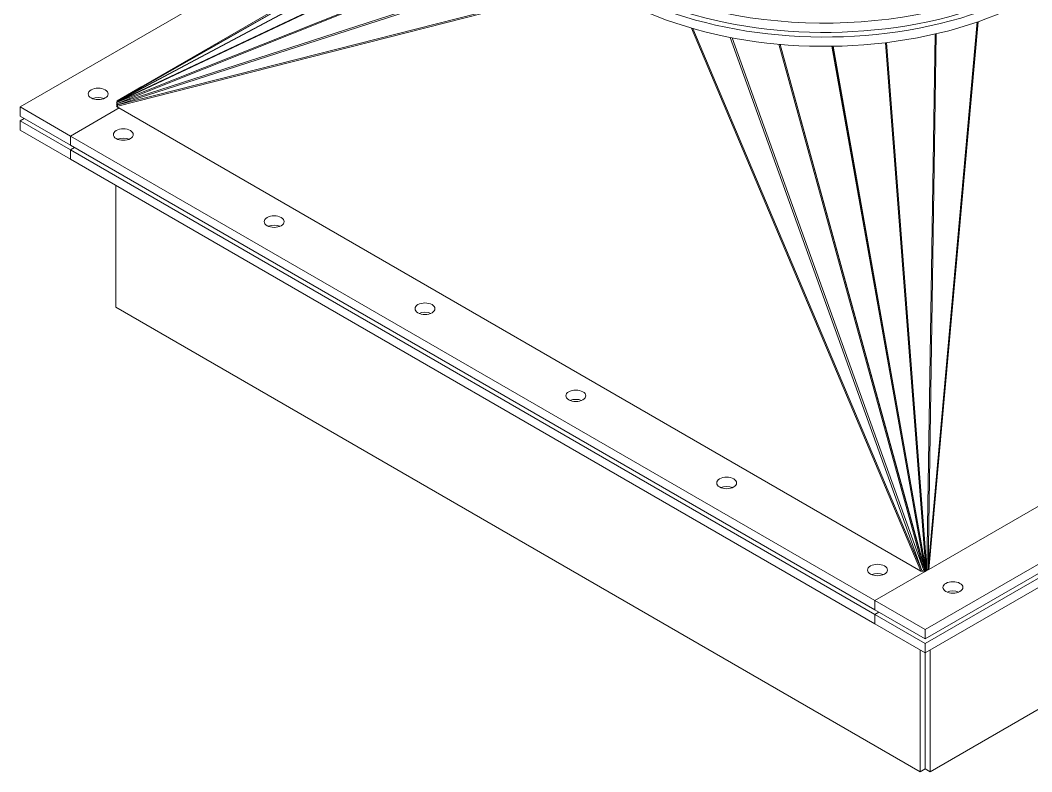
# Model space of a CAD drawing. Header units: inches. Extents: x -350577 to -266477, y -437959 to -377535.
# Drawn here: x -277316 to -276605, y -407340 to -406811 of the extents above; entities that cross this region are included whole.
import ezdxf

# ---------------------------------------------------------------- set-up
doc = ezdxf.new("R2010")
doc.units = ezdxf.units.IN
doc.header["$MEASUREMENT"] = 0
doc.layers.add('ORGINAL (itatec)', color=3, linetype='Continuous', lineweight=9)

msp = doc.modelspace()

# ---------------------------------------------------------------- linework, layer by layer
at = {"layer": 'ORGINAL (itatec)', "extrusion": (-5.55112e-17, 0.816497, 0.57735)}
for p, q in [((-277316.11, -406872.24), (-276952.81, -406662.49)), ((-276959.41, -406700.5), (-277248.01, -406868.01)), ((-276959.43, -406704.08), (-277248.16, -406868.31)), ((-277248.01, -406868.01), (-276959.43, -406703.87)), ((-276959.18, -406714.86), (-277248.28, -406868.7)), ((-277248.16, -406868.31), (-276959.2, -406714.55)), ((-276955.93, -406730.93), (-277248.38, -406869.21)), ((-277248.28, -406868.7), (-276956.06, -406730.53)), ((-276947.17, -406749.65), (-277248.48, -406869.93)), ((-277248.38, -406869.21), (-276947.51, -406749.1)), ((-276931.87, -406768.83), (-277248.51, -406871.08)), ((-277248.48, -406869.93), (-276932.72, -406767.97)), ((-277248.51, -406871.08), (-276912.14, -406785.39)), ((-277248.45, -406871.93), (-276911.23, -406786.02)), ((-276643.15, -406812.5), (-276677.71, -407197.28)), ((-276642.53, -406812.29), (-276677.21, -407197.4)), ((-276844.1, -406816.81), (-276682.76, -407198.53)), ((-276682.1, -407198.09), (-276843.14, -406817.09)), ((-276816.84, -406823.36), (-276682.1, -407198.09)), ((-276680.99, -407197.57), (-276815.45, -406823.62)), ((-276672.82, -406820.98), (-276678.57, -407197.17)), ((-276677.71, -407197.28), (-276671.96, -406820.78)), ((-276782.62, -406828.17), (-276680.99, -407197.57)), ((-276679.72, -407198.84), (-276781.67, -406828.26)), ((-276679.72, -407198.84), (-276781.67, -406828.26)), ((-276680.11, -407197.3), (-276781.64, -406828.26)), ((-276745.3, -406829.58), (-276680.11, -407197.3)), ((-276745.18, -406829.57), (-276679.72, -407198.84)), ((-276745.18, -406829.57), (-276679.72, -407198.84)), ((-276679.34, -407197.18), (-276744.51, -406829.56)), ((-276707.75, -406827.07), (-276679.34, -407197.18)), ((-276678.57, -407197.17), (-276707, -406826.98)), ((-277230.49, -406857.84), (-277247.9, -406867.92)), ((-277316.11, -406872.24), (-277316.11, -406878.78)), ((-277280.76, -406892.66), (-277316.11, -406872.24)), ((-277280.76, -406892.66), (-277246.65, -406872.97)), ((-277246.65, -406872.97), (-277280.76, -406892.66)), ((-277247.13, -406871.59), (-277248.51, -406871.08)), ((-277247.42, -406870.73), (-277248.48, -406869.93)), ((-276682.76, -407198.53), (-277248.45, -406871.93)), ((-277247.9, -406869.7), (-277248.38, -406869.21)), ((-277248.01, -406869.03), (-277248.28, -406868.7)), ((-277248, -406868.55), (-277248.16, -406868.31)), ((-277247.92, -406868.17), (-277248.01, -406868.01)), ((-277247.89, -406867.94), (-277247.9, -406867.92)), ((-277280.76, -406899.19), (-277316.11, -406878.78)), ((-277316.11, -406882.04), (-277313.28, -406880.41)), ((-277316.11, -406882.04), (-277316.11, -406888.57)), ((-277280.76, -406902.46), (-277316.11, -406882.04)), ((-277280.76, -406908.99), (-277316.11, -406888.57)), ((-277280.76, -406892.66), (-277280.76, -406899.19)), ((-276715.07, -407219.26), (-277280.76, -406892.66)), ((-277280.76, -406892.66), (-277280.76, -406899.19)), ((-276715.07, -407225.79), (-277280.76, -406899.19)), ((-277280.76, -406902.46), (-277277.93, -406900.82)), ((-277277.93, -406900.82), (-277280.76, -406902.46)), ((-277280.76, -406902.46), (-277280.76, -406908.99)), ((-276715.07, -407229.05), (-277280.76, -406902.46)), ((-277280.76, -406902.46), (-277280.76, -406908.99)), ((-276715.07, -407235.59), (-277280.76, -406908.99)), ((-277248.94, -406927.36), (-277248.94, -407013.09)), ((-276677.21, -407197.4), (-276252.95, -406952.46)), ((-276201.48, -406963.56), (-276679.72, -407239.67)), ((-276199.15, -406968.75), (-276679.72, -407246.2)), ((-276197.99, -406971.34), (-276679.72, -407249.47)), ((-276195.67, -406976.53), (-276679.72, -407256)), ((-276683.25, -407339.69), (-277248.94, -407013.09)), ((-276251.92, -407094.74), (-276676.18, -407339.69)), ((-276679.72, -407198.84), (-276715.07, -407219.26)), ((-276715.07, -407219.26), (-276679.72, -407198.84)), ((-276679.72, -407198.84), (-276682.76, -407198.53)), ((-276679.72, -407198.84), (-276682.1, -407198.09)), ((-276679.72, -407198.84), (-276680.99, -407197.57)), ((-276679.72, -407198.84), (-276680.11, -407197.3)), ((-276679.72, -407198.84), (-276678.57, -407197.17)), ((-276679.72, -407198.84), (-276679.34, -407197.18)), ((-276679.72, -407198.84), (-276677.71, -407197.28)), ((-276679.72, -407198.84), (-276677.21, -407197.4)), ((-276715.07, -407219.26), (-276715.07, -407225.79)), ((-276715.07, -407219.26), (-276715.07, -407225.79)), ((-276679.72, -407239.67), (-276715.07, -407219.26)), ((-276679.72, -407246.2), (-276715.07, -407225.79)), ((-276712.24, -407227.42), (-276715.07, -407229.05)), ((-276715.07, -407229.05), (-276712.24, -407227.42)), ((-276715.07, -407229.05), (-276715.07, -407235.59)), ((-276715.07, -407229.05), (-276715.07, -407235.59)), ((-276679.72, -407249.47), (-276715.07, -407229.05)), ((-276679.72, -407256), (-276715.07, -407235.59)), ((-276679.72, -407239.67), (-276679.72, -407246.2)), ((-276679.72, -407249.47), (-276679.72, -407256)), ((-276683.25, -407253.96), (-276683.25, -407339.69)), ((-276679.72, -407256), (-276679.72, -407337.65)), ((-276679.72, -407256), (-276679.72, -407337.65)), ((-276676.18, -407253.96), (-276676.18, -407339.69)), ((-276679.72, -407337.65), (-276683.25, -407339.69)), ((-276676.18, -407339.69), (-276679.72, -407337.65))]:
    msp.add_line(p, q, dxfattribs=at)
at = {"layer": 'ORGINAL (itatec)', "extrusion": (-7.68293e-17, 9.8366e-29, -1)}
msp.add_ellipse((-276750.43, -406692.62), major_axis=(209, 0), ratio=0.57735, start_param=-0.713645, end_param=2.356194, dxfattribs=at)
at = {"layer": 'ORGINAL (itatec)', "extrusion": (3.71842e-17, -1.66533e-16, -1)}
msp.add_ellipse((-276750.43, -406699.15), major_axis=(209, 0), ratio=0.57735, start_param=0, end_param=2.356194, dxfattribs=at)
at = {"layer": 'ORGINAL (itatec)', "extrusion": (5.42844e-17, 2.22045e-16, -1)}
msp.add_ellipse((-276750.43, -406702.41), major_axis=(209, 0), ratio=0.57735, start_param=-0.013534, end_param=2.356194, dxfattribs=at)
at = {"layer": 'ORGINAL (itatec)', "extrusion": (4.4887e-17, 1.11022e-16, -1)}
msp.add_ellipse((-276750.43, -406708.95), major_axis=(209, 0), ratio=0.57735, start_param=0, end_param=2.356194, dxfattribs=at)
at = {"layer": 'ORGINAL (itatec)', "extrusion": (4.93038e-32, -4.44089e-16, -1)}
for centre in [(-277261.31, -406863.06), (-277243.63, -406891.64), (-277137.57, -406952.87), (-277031.5, -407014.11), (-276925.44, -407075.35), (-276819.37, -407136.59), (-276713.3, -407197.82), (-276660.27, -407210.07)]:
    msp.add_ellipse(centre, major_axis=(-7, 0), ratio=0.57735, start_param=-3.926991, end_param=2.356194, dxfattribs=at)
at = {"layer": 'ORGINAL (itatec)'}
for centre in [(-277261.31, -406869.59), (-277243.63, -406898.17), (-277137.57, -406959.41), (-277031.5, -407020.64), (-276925.44, -407081.88), (-276819.37, -407143.12), (-276713.3, -407204.35), (-276660.27, -407216.6)]:
    msp.add_ellipse(centre, major_axis=(-7, 0), ratio=0.57735, start_param=-2.200636, end_param=-0.940957, dxfattribs=at)

doc.saveas('drawing.dxf')
